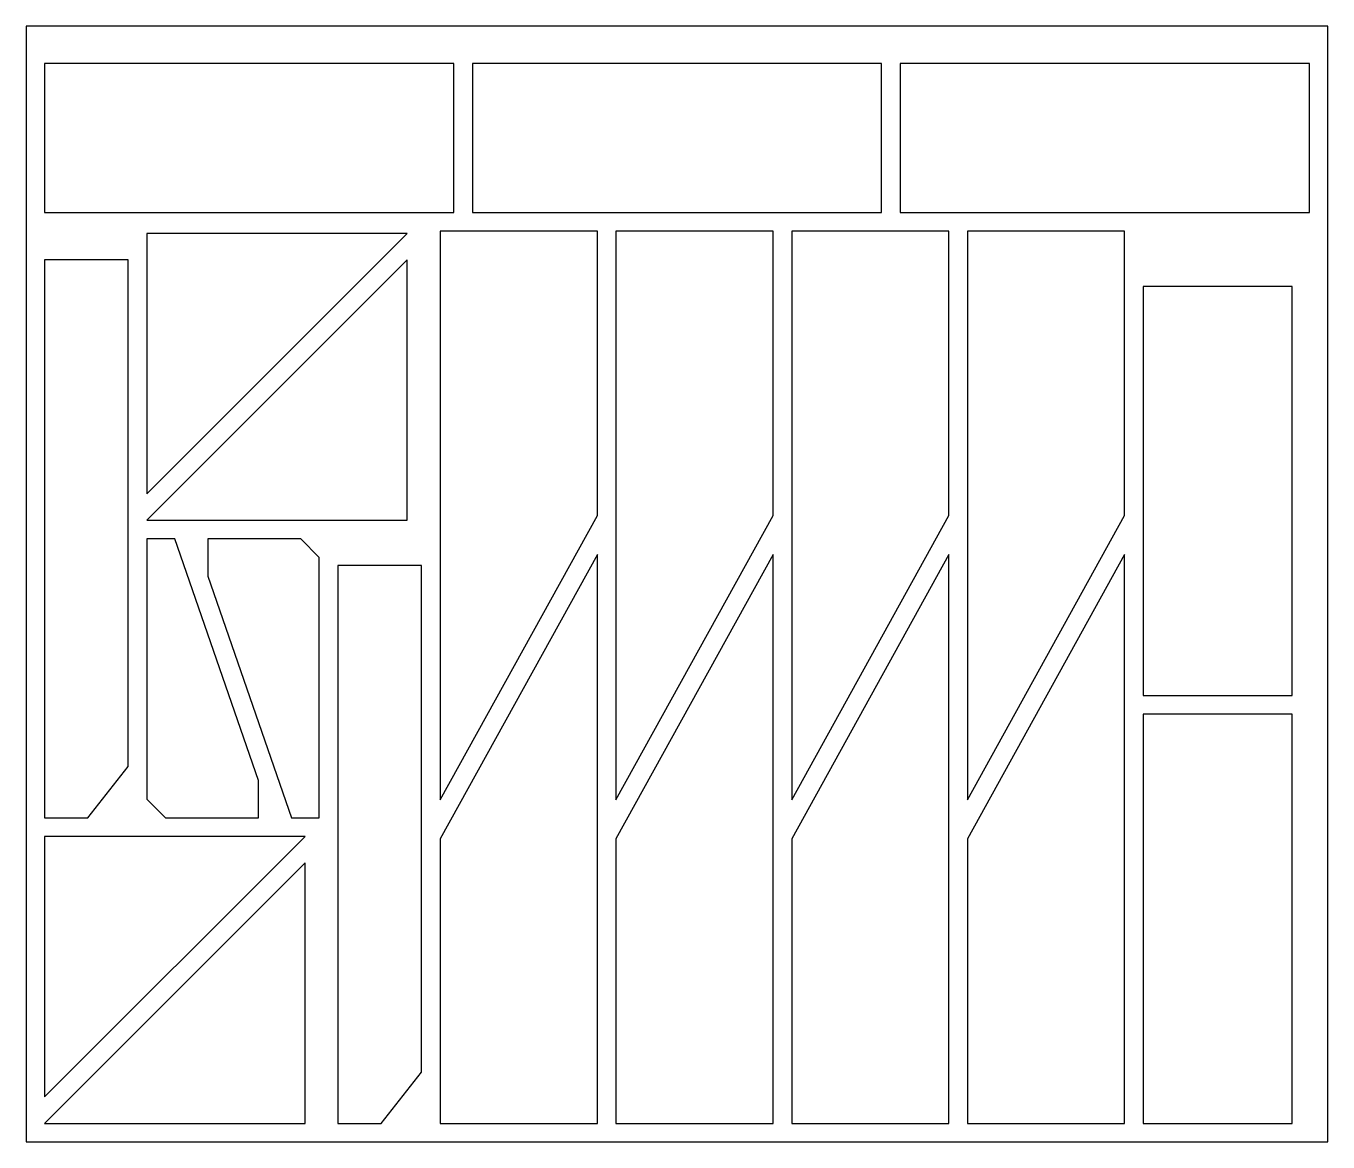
# Model space of a CAD drawing. Header units: metres. Extents: x 0 to 700, y 0 to 600.
import ezdxf

# ---------------------------------------------------------------- set-up
doc = ezdxf.new("R2010")
doc.units = ezdxf.units.M

msp = doc.modelspace()

# ---------------------------------------------------------------- linework, layer by layer
for points in [[(0, 0), (700, 0), (700, 600), (0, 600)], [(10, 499.79), (230, 499.79), (230, 579.79), (10, 579.79)], [(240, 499.79), (460, 499.79), (460, 579.79), (240, 579.79)], [(470, 499.79), (690, 499.79), (690, 579.79), (470, 579.79)], [(205, 488.53), (65, 488.53), (65, 348.53)], [(307.19, 336.88), (307.19, 489.79), (222.69, 489.79), (222.69, 183.96)], [(401.69, 336.88), (401.69, 489.79), (317.19, 489.79), (317.19, 183.96)], [(496.19, 336.88), (496.19, 489.79), (411.69, 489.79), (411.69, 183.96)], [(590.69, 336.88), (590.69, 489.79), (506.19, 489.79), (506.19, 183.96)], [(10, 474.26), (10, 174.26), (33.31, 174.26), (55, 201.83), (55, 474.26)], [(65, 334.26), (205, 334.26), (205, 474.26)], [(600.69, 460), (600.69, 240), (680.69, 240), (680.69, 460)], [(125, 194.26), (80, 324.26), (65, 324.26), (65, 184.26), (75, 174.26), (125, 174.26)], [(97.69, 304.26), (142.69, 174.26), (157.69, 174.26), (157.69, 314.26), (147.69, 324.26), (97.69, 324.26)], [(222.69, 162.91), (222.69, 10), (307.19, 10), (307.19, 315.83)], [(317.19, 162.91), (317.19, 10), (401.69, 10), (401.69, 315.83)], [(411.69, 162.91), (411.69, 10), (496.19, 10), (496.19, 315.83)], [(506.19, 162.91), (506.19, 10), (590.69, 10), (590.69, 315.83)], [(167.69, 310), (167.69, 10), (190.99, 10), (212.69, 37.56), (212.69, 310)], [(600.69, 230), (600.69, 10), (680.69, 10), (680.69, 230)], [(150, 164.26), (10, 164.26), (10, 24.26)], [(10, 10), (150, 10), (150, 150)]]:
    msp.add_lwpolyline(points, close=True)

doc.saveas('drawing.dxf')
